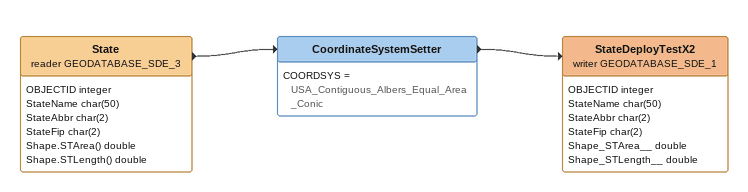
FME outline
State (reader GEODATABASE_SDE_3)
    attributes: OBJECTID integer, StateName char(50), StateAbbr char(2), StateFip char(2), Shape.STArea() double, Shape.STLength() double
    -> CoordinateSystemSetter
CoordinateSystemSetter
    COORDSYS = USA_Contiguous_Albers_Equal_Area_Conic
    -> StateDeployTestX2 (writer GEODATABASE_SDE_1)
StateDeployTestX2 (writer GEODATABASE_SDE_1)
    attributes: OBJECTID integer, StateName char(50), StateAbbr char(2), StateFip char(2), Shape_STArea__ double, Shape_STLength__ double
